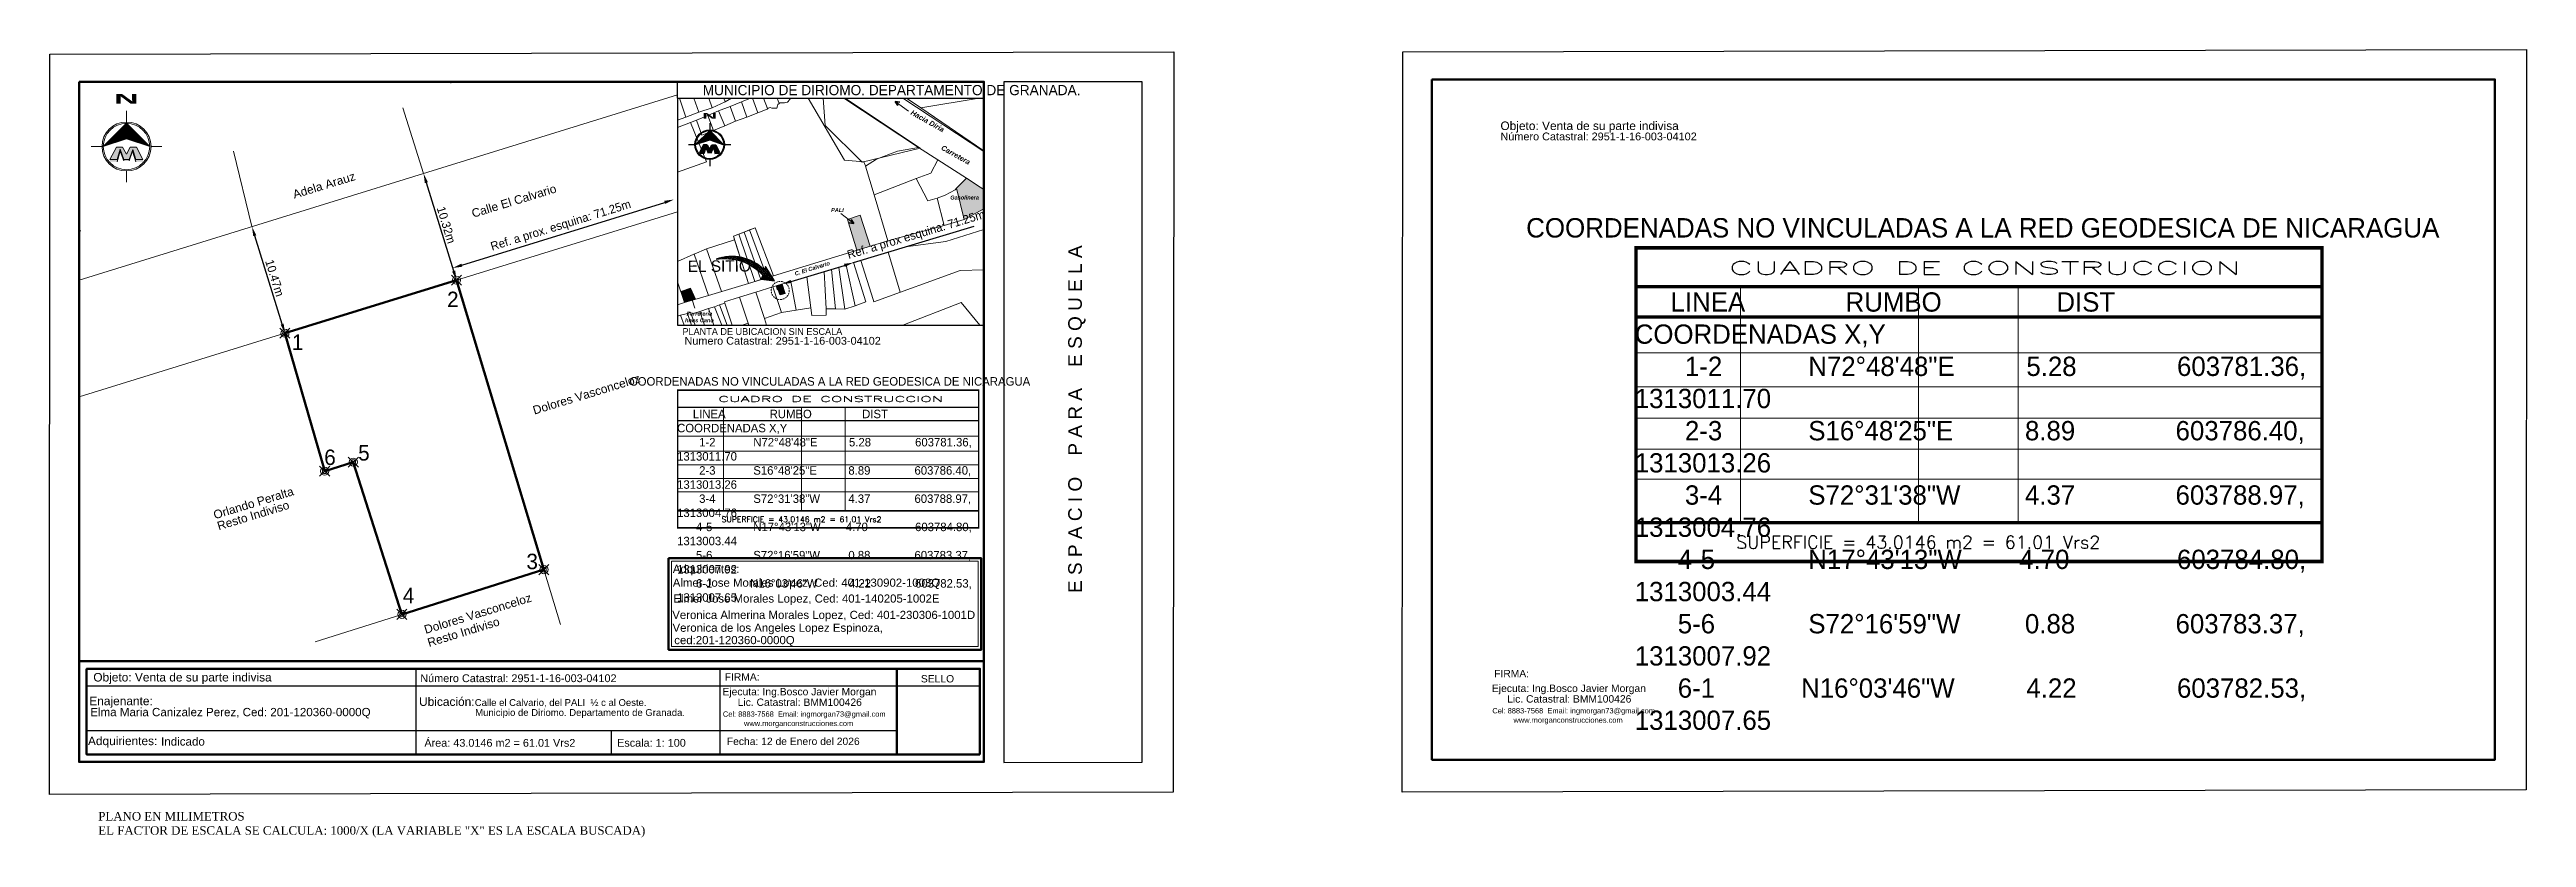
# Paper-space layout 'LAMINA DE TRABAJO' of a CAD drawing. Header units: millimetres. Extents: x 613951 to 614678, y 1319656 to 1319887.
# The model-space entities are those that its viewports show. They can reach past a viewport. Long polylines and large blocks are cut down to what shows.
import ezdxf
from ezdxf.enums import TextEntityAlignment as Align

# ---------------------------------------------------------------- set-up
doc = ezdxf.new("R2010")
doc.units = ezdxf.units.MM
doc.header["$PDMODE"] = 35
doc.header["$PDSIZE"] = 0.5
doc.linetypes.add('DASHED2', pattern=[0.375, 0.25, -0.125])
for name, color, linetype in [('-2', 1, 'Continuous'), ('0 - TEXTO', 5, 'Continuous'), ('2', 7, 'Continuous'), ('CVL_CUADCON', 1, 'Continuous'), ('CVL_CUADCON_LIN', 8, 'Continuous'), ('CVL_CUADCON_TIT', 1, 'Continuous')]:
    doc.layers.add(name, color=color, linetype=linetype)
doc.styles.add('HECTOR LOPEZ', font='arial.ttf')
doc.styles.add('HUECA1', font='HUECA1.shx')
doc.styles.add('LOPEZ', font='TCCM____.TTF')
doc.styles.get("Standard").update_dxf_attribs({"font": 'TCCM____.TTF'})
doc.styles.add('Style-ENGINEERING', font='ENGINEERING.shx')
doc.dimstyles.new('COTA PARA REFERENCIA DE CALLES', dxfattribs={"dimtxt": 2.5, "dimasz": 2.8, "dimexe": 1.25, "dimexo": 0.625, "dimtad": 1, "dimtxsty": 'Standard', "dimcen": 2.5, "dimse1": 1, "dimse2": 1, "dimadec": 0, "dimazin": 0, "dimtfac": 1, "dimtmove": 0, "dimatfit": 3, "dimfxl": 1, "dimarcsym": 0})

# ---------------------------------------------------------------- blocks, each defined once
blk = doc.blocks.new('*D320')
at = {"color": 0, "lineweight": -2, "transparency": 16777216}
for p, q in [((614186.77, 1319824.55), (614222.25, 1319835.23)), ((614168.42, 1319819.03), (614184.09, 1319823.75))]:
    blk.add_line(p, q, dxfattribs=at)
at = {"color": 0, "lineweight": 0, "transparency": 16777216}
for points in [[(614183.96, 1319824.2), (614184.23, 1319823.3), (614186.77, 1319824.55)], [(614168.28, 1319819.48), (614168.55, 1319818.59), (614165.74, 1319818.23)]]:
    blk.add_solid(points, dxfattribs=at)
at = {"layer": 'Defpoints', "color": 0, "lineweight": 0, "transparency": 16777216}
for p in [(614186.77, 1319824.55), (614186.77, 1319824.55), (614165.74, 1319818.23)]:
    blk.add_point(p, dxfattribs=at)
at = {"color": 0, "lineweight": 0, "transparency": 16777216, "insert": (614205.19, 1319832.49), "char_height": 2.5, "attachment_point": 5, "rotation": 16.74164}
blk.add_mtext('Ref. a prox esquina: 71.25m', dxfattribs=at)
blk = doc.blocks.new('*D321')
at = {"color": 0, "lineweight": -2, "transparency": 16777216}
blk.add_line((614069.27, 1319822.07), (614061.24, 1319848.04), dxfattribs=at)
at = {"color": 0, "lineweight": 0, "transparency": 16777216}
for points in [[(614061.68, 1319848.18), (614060.79, 1319847.9), (614060.41, 1319850.72)], [(614069.72, 1319822.21), (614068.82, 1319821.93), (614070.1, 1319819.39)]]:
    blk.add_solid(points, dxfattribs=at)
at = {"layer": 'Defpoints', "color": 0, "lineweight": 0, "transparency": 16777216}
for p in [(614060.41, 1319850.72), (614060.41, 1319850.72), (614070.1, 1319819.39)]:
    blk.add_point(p, dxfattribs=at)
at = {"color": 0, "lineweight": 0, "transparency": 16777216, "insert": (614067.08, 1319835.62), "char_height": 2.5, "attachment_point": 5, "rotation": 287.18644}
blk.add_mtext('10.32m', dxfattribs=at)
blk = doc.blocks.new('*D322')
at = {"color": 0, "lineweight": -2, "transparency": 16777216}
blk.add_line((614018.85, 1319806.47), (614010.82, 1319832.45), dxfattribs=at)
at = {"color": 0, "lineweight": 0, "transparency": 16777216}
for points in [[(614011.26, 1319832.59), (614010.37, 1319832.31), (614009.99, 1319835.12)], [(614019.3, 1319806.61), (614018.41, 1319806.34), (614019.68, 1319803.8)]]:
    blk.add_solid(points, dxfattribs=at)
at = {"layer": 'Defpoints', "color": 0, "lineweight": 0, "transparency": 16777216}
for p in [(614009.99, 1319835.12), (614009.99, 1319835.12), (614019.68, 1319803.8)]:
    blk.add_point(p, dxfattribs=at)
at = {"color": 0, "lineweight": 0, "transparency": 16777216, "insert": (614016.66, 1319820.03), "char_height": 2.5, "attachment_point": 5, "rotation": 287.18644}
blk.add_mtext('10.47m', dxfattribs=at)
blk = doc.blocks.new('*D323')
at = {"color": 0, "lineweight": -2, "transparency": 16777216}
blk.add_line((614071.66, 1319823.8), (614131.29, 1319842.26), dxfattribs=at)
at = {"color": 0, "lineweight": 0, "transparency": 16777216}
for points in [[(614131.15, 1319842.71), (614131.43, 1319841.82), (614133.96, 1319843.09)], [(614071.53, 1319824.25), (614071.8, 1319823.35), (614068.99, 1319822.97)]]:
    blk.add_solid(points, dxfattribs=at)
at = {"layer": 'Defpoints', "color": 0, "lineweight": 0, "transparency": 16777216}
for p in [(614133.96, 1319843.09), (614135.07, 1319839.51), (614070.1, 1319819.39)]:
    blk.add_point(p, dxfattribs=at)
at = {"color": 0, "lineweight": 0, "transparency": 16777216, "insert": (614100.8, 1319835.23), "char_height": 2.5, "attachment_point": 5, "rotation": 17.20585}
blk.add_mtext('Ref. a prox. esquina: 71.25m', dxfattribs=at)

msp = doc.modelspace()

# ---------------------------------------------------------------- hatches: boundary and pattern name
at = {"lineweight": 0}
h = msp.add_hatch(color=9, dxfattribs=at)
h.dxf.hatch_style = 1
h.paths.add_polyline_path([(625661.2, 1329834.1), (625648.7, 1329842.1), (625639.6, 1329833), (625646.7, 1329804.6), (625679.3, 1329822.3)])
h = msp.add_hatch(color=9, dxfattribs=at)
h.dxf.hatch_style = 1
h.paths.add_polyline_path([(625552, 1329808.4), (625540.6, 1329804.6), (625549.1, 1329776.7), (625561.1, 1329780.3)])
h = msp.add_hatch(color=9, dxfattribs=at)
h.dxf.hatch_style = 1
h.paths.add_polyline_path([(625398, 1329742.2), (625389.1, 1329739.2), (625392.4, 1329729.1), (625402.5, 1329732.1)])
h = msp.add_hatch(color=7, dxfattribs=at)
h.dxf.hatch_style = 1
h.paths.add_polyline_path([(625481, 1329745.8), (625476, 1329744.2), (625477.2, 1329740.2), (625478, 1329740.5), (625479.4, 1329736), (625483.6, 1329737.3)])

# ---------------------------------------------------------------- linework, layer by layer
at = {"layer": '-2', "color": 1, "lineweight": 0}
for p, q in [((625517.3, 1329928.8), (625520.4, 1329890.1)), ((625606.8, 1329869.3), (625517.3, 1329928.8)), ((625559.2, 1329937.9), (625607.2, 1329906.2)), ((625607.2, 1329906.2), (625788.9, 1329935.6)), ((625607.2, 1329906.2), (625782.1, 1329787.2)), ((625520.4, 1329890.1), (625553.8, 1329856.7)), ((625553.8, 1329856.7), (625606.8, 1329869.3))]:
    msp.add_line(p, q, dxfattribs=at)
at = {"color": 2}
msp.add_lwpolyline([(625476, 1329744.2), (625481, 1329745.8), (625483.6, 1329737.3), (625479.4, 1329736), (625478, 1329740.5), (625477.2, 1329740.2)], close=True, dxfattribs=at)
at = {"color": 7}
msp.add_lwpolyline([(625476, 1329744.2), (625481, 1329745.8), (625483.6, 1329737.3), (625479.4, 1329736), (625478, 1329740.5), (625477.2, 1329740.2)], close=True, dxfattribs=at)
at = {"layer": '2', "color": 1, "lineweight": 0}
for p, q in [((625323.1, 1330091.1), (625724.3, 1329827)), ((625386, 1329920.2), (625393.6, 1329897.5)), ((625398, 1329923.3), (625405.4, 1329902.1)), ((625409.9, 1329927.8), (625417.6, 1329906.2)), ((625421.6, 1329932.5), (625429.3, 1329911.7)), ((625454, 1329915.5), (625462.5, 1329918.9)), ((625462.5, 1329918.9), (625468, 1329905.4)), ((625473.4, 1329923.2), (625478.4, 1329910)), ((625484.5, 1329927.7), (625489.9, 1329914.9)), ((625502.5, 1329918.7), (625537.8, 1329858.4)), ((625505.4, 1329935.9), (625605.1, 1329870)), ((625393.6, 1329897.5), (625382, 1329893.6)), ((625405.4, 1329902.1), (625393.6, 1329897.5)), ((625403.3, 1329895), (625413.7, 1329899.1)), ((625417.6, 1329906.2), (625405.4, 1329902.1)), ((625413.7, 1329899.1), (625423.4, 1329903.3)), ((625413.7, 1329899.1), (625418.7, 1329885.5)), ((625429.3, 1329911.7), (625417.6, 1329906.2)), ((625423.4, 1329903.3), (625433.9, 1329907.4)), ((625423.4, 1329903.3), (625429, 1329889.8)), ((625440.1, 1329917.4), (625429.3, 1329911.7)), ((625433.9, 1329907.4), (625444.3, 1329911.4)), ((625433.9, 1329907.4), (625438.9, 1329893.9)), ((625438.9, 1329893.9), (625449.1, 1329897.7)), ((625444.3, 1329911.4), (625454, 1329915.5)), ((625444.3, 1329911.4), (625449.1, 1329897.7)), ((625449.1, 1329897.7), (625459.2, 1329901.7)), ((625454, 1329915.5), (625459.2, 1329901.7)), ((625459.2, 1329901.7), (625467.5, 1329905)), ((625467.5, 1329905), (625468.6, 1329905.8)), ((625468.6, 1329905.8), (625470.2, 1329906.4)), ((625470.2, 1329906.4), (625471.9, 1329905.8)), ((625471.9, 1329905.8), (625473.6, 1329905.7)), ((625473.6, 1329905.7), (625476.2, 1329905.9)), ((625476.2, 1329905.9), (625476.9, 1329907.8)), ((625476.9, 1329907.8), (625477.2, 1329909.1)), ((625477.2, 1329909.1), (625478.4, 1329910)), ((625478.4, 1329910), (625479.1, 1329910.5)), ((625479.1, 1329910.5), (625482, 1329910.5)), ((625482, 1329910.5), (625483.2, 1329910.5)), ((625483.2, 1329910.5), (625484.6, 1329910.8)), ((625484.6, 1329910.8), (625486.1, 1329911.3)), ((625486.1, 1329911.3), (625486.9, 1329912.2)), ((625486.9, 1329912.2), (625487.4, 1329912.9)), ((625487.4, 1329912.9), (625488.3, 1329913.9)), ((625488.3, 1329913.9), (625489.9, 1329914.9)), ((625489.9, 1329914.9), (625490.5, 1329915.1)), ((625490.5, 1329915.1), (625491.8, 1329915)), ((625491.8, 1329915), (625493.2, 1329915)), ((625493.2, 1329915), (625495.1, 1329915.7)), ((625495.1, 1329915.7), (625496.7, 1329916.8)), ((625355.7, 1329876.6), (625398, 1329892.8)), ((625398, 1329892.8), (625403.3, 1329895)), ((625412.3, 1329857), (625398, 1329892.8)), ((625403.3, 1329895), (625408.2, 1329881.3)), ((625408.2, 1329881.3), (625418.7, 1329885.5)), ((625418.7, 1329885.5), (625429, 1329889.8)), ((625429, 1329889.8), (625438.9, 1329893.9)), ((625365.5, 1329840), (625412.3, 1329857)), ((625537.8, 1329858.4), (625555.4, 1329857)), ((625555.3, 1329857), (625556.9, 1329853.3)), ((625556.9, 1329853.2), (625566.9, 1329859.3)), ((625556.9, 1329853.2), (625564.9, 1329826.9)), ((625566.9, 1329859.3), (625586, 1329866.8)), ((625586, 1329866.8), (625605.1, 1329870)), ((625605.1, 1329870), (625622.6, 1329858.8)), ((625616.3, 1329846.8), (625622.6, 1329858.8)), ((625622.6, 1329858.8), (625648.7, 1329842.1)), ((625564.9, 1329826.9), (625602.9, 1329841.7)), ((625602.9, 1329841.7), (625616.3, 1329846.8)), ((625602.9, 1329841.7), (625613.5, 1329821.5)), ((625629.3, 1329826.6), (625638.6, 1329831.6)), ((625638.6, 1329831.6), (625639.6, 1329833)), ((625639.6, 1329833), (625648.7, 1329842.1)), ((625639.6, 1329833), (625646.7, 1329804.6)), ((625648.7, 1329842.1), (625648.7, 1329842.1)), ((625648.7, 1329842.1), (625661.2, 1329834.1)), ((625661.2, 1329834.1), (625679.3, 1329822.3)), ((625564.9, 1329826.9), (625577.2, 1329785.2)), ((625613.5, 1329821.5), (625622.1, 1329824.1)), ((625622.1, 1329824.1), (625629.3, 1329826.6)), ((625622.1, 1329824.1), (625628.5, 1329799.2)), ((625679.3, 1329822.3), (625646.7, 1329804.6)), ((625412.4, 1329777.8), (625437.8, 1329786.2)), ((625437.8, 1329786.2), (625437.7, 1329786.9)), ((625437.8, 1329786.2), (625447.8, 1329755.3)), ((625577.2, 1329785.2), (625473.2, 1329753.5)), ((625628.5, 1329799.2), (625577.2, 1329785.2)), ((625629.9, 1329784.7), (625593.3, 1329779.6)), ((625646.7, 1329804.6), (625628.5, 1329799.2)), ((625677.6, 1329799.7), (625629.9, 1329784.7)), ((625380.8, 1329764.1), (625401, 1329773)), ((625392.4, 1329729.1), (625381, 1329763.5)), ((625401, 1329773), (625401.1, 1329773.1)), ((625401.1, 1329773.1), (625412.4, 1329777.8)), ((625401.1, 1329773.1), (625414.2, 1329735.6)), ((625412.4, 1329777.8), (625426, 1329739.1)), ((625526.1, 1329759), (625532.8, 1329761)), ((625532.8, 1329761), (625539.4, 1329763.1)), ((625538.1, 1329723), (625532.8, 1329761)), ((625539.4, 1329763.1), (625546.1, 1329765.4)), ((625547.5, 1329726.2), (625539.4, 1329763.1)), ((625557.3, 1329729.6), (625546.1, 1329765.4)), ((625576.8, 1329774.6), (625552.6, 1329767.2)), ((625552.7, 1329767.2), (625577.6, 1329774.9)), ((625564, 1329731.9), (625552.7, 1329767.2)), ((625593.3, 1329779.6), (625576.8, 1329774.6)), ((625577.6, 1329774.9), (625583.2, 1329755.9)), ((625642.9, 1329758.1), (625774.3, 1329762)), ((625642.9, 1329758.1), (625774.3, 1329762)), ((625414.2, 1329735.6), (625450.5, 1329746.3)), ((625442.4, 1329733.9), (625457.3, 1329738.4)), ((625450.5, 1329746.3), (625447.8, 1329755)), ((625457.3, 1329738.4), (625472.8, 1329743.3)), ((625465.1, 1329714.6), (625457.3, 1329738.4)), ((625472.8, 1329743.3), (625489.2, 1329748.3)), ((625480.5, 1329719.9), (625472.8, 1329743.3)), ((625489.2, 1329748.3), (625503.5, 1329752.6)), ((625493.8, 1329722), (625489.2, 1329748.3)), ((625503.5, 1329752.6), (625519.3, 1329757.3)), ((625507.3, 1329724.2), (625503.5, 1329752.6)), ((625519.3, 1329757.3), (625526.1, 1329759)), ((625521.1, 1329723.5), (625519.3, 1329757.3)), ((625529.8, 1329723.3), (625526.1, 1329759)), ((625564.6, 1329729.8), (625642.9, 1329758.1)), ((625583.2, 1329755.9), (625588.5, 1329738.4)), ((625378.7, 1329714.5), (625388.9, 1329717.6)), ((625382.6, 1329726), (625392.4, 1329729.1)), ((625388.9, 1329717.6), (625395, 1329719.1)), ((625402.3, 1329681), (625388.9, 1329717.6)), ((625392.4, 1329729.1), (625414.2, 1329735.6)), ((625395, 1329719.1), (625397.8, 1329720.2)), ((625407.8, 1329682.9), (625395, 1329719.1)), ((625397.8, 1329720.2), (625398.6, 1329718.4)), ((625398.6, 1329718.4), (625406.3, 1329720.9)), ((625411.3, 1329684), (625398.6, 1329718.4)), ((625406.3, 1329720.9), (625414.3, 1329723.7)), ((625418.5, 1329686.4), (625406.3, 1329720.9)), ((625414.3, 1329723.7), (625419.8, 1329725.3)), ((625425.2, 1329688.6), (625414.3, 1329723.7)), ((625419.8, 1329725.3), (625424.3, 1329726.9)), ((625433.2, 1329691.1), (625419.8, 1329725.3)), ((625424.3, 1329726.9), (625429.2, 1329728.5)), ((625437.1, 1329692.6), (625424.3, 1329726.9)), ((625428.7, 1329729.7), (625442.4, 1329733.9)), ((625429.2, 1329728.5), (625428.7, 1329729.7)), ((625436.6, 1329705.9), (625429.2, 1329728.5)), ((625450.2, 1329710.2), (625442.4, 1329733.9)), ((625480.5, 1329719.9), (625465.1, 1329714.6)), ((625493.8, 1329722), (625480.5, 1329719.9)), ((625507.3, 1329724.2), (625493.8, 1329722)), ((625508.3, 1329717.3), (625507.3, 1329724.2)), ((625507.8, 1329676.3), (625644, 1329729.2)), ((625521.3, 1329717.5), (625508.3, 1329717.3)), ((625529.8, 1329723.3), (625521.1, 1329723.5)), ((625521.1, 1329723.5), (625521.3, 1329717.5)), ((625538.1, 1329723), (625529.8, 1329723.3)), ((625547.5, 1329726.2), (625538.1, 1329723)), ((625557.3, 1329729.6), (625547.5, 1329726.2)), ((625547.5, 1329726.2), (625547.5, 1329726.2)), ((625564.6, 1329729.8), (625564, 1329731.9)), ((625644, 1329729.2), (625663.1, 1329705.7)), ((625450.2, 1329710.2), (625436.6, 1329705.9)), ((625455, 1329698.3), (625450.2, 1329710.2)), ((625465.1, 1329714.6), (625467.6, 1329705.9))]:
    msp.add_line(p, q, dxfattribs=at)
for points in [[(625561.1, 1329780.3), (625552, 1329808.4), (625540.6, 1329804.6), (625549.1, 1329776.7)], [(625389.1, 1329739.2), (625398, 1329742.2), (625402.5, 1329732.1)]]:
    msp.add_lwpolyline(points, dxfattribs=at)
at = {"layer": 'CVL_CUADCON_LIN', "color": 1, "lineweight": 0, "ltscale": 0.5}
for p, q in [((625436.8, 1329789.3), (625456.5, 1329797)), ((625436.8, 1329789.3), (625456.5, 1329797)), ((625441.7, 1329791.2), (625436.8, 1329789.3)), ((625436.8, 1329789.3), (625441.7, 1329791.2)), ((625450.5, 1329746.3), (625436.8, 1329789.3)), ((625450.5, 1329746.3), (625436.8, 1329789.3)), ((625450.5, 1329746.3), (625436.8, 1329789.3)), ((625446.7, 1329793.2), (625441.7, 1329791.2)), ((625441.7, 1329791.2), (625446.7, 1329793.2)), ((625441.7, 1329791.2), (625456.2, 1329748.1)), ((625456.2, 1329748.1), (625441.7, 1329791.2)), ((625451.6, 1329795.1), (625446.7, 1329793.2)), ((625446.7, 1329793.2), (625451.6, 1329795.1)), ((625446.7, 1329793.2), (625461.8, 1329749.9)), ((625461.8, 1329749.9), (625446.7, 1329793.2)), ((625456.5, 1329797), (625451.6, 1329795.1)), ((625451.6, 1329795.1), (625456.5, 1329797)), ((625451.6, 1329795.1), (625467.5, 1329751.7)), ((625467.5, 1329751.7), (625451.6, 1329795.1)), ((625456.5, 1329797), (625473.2, 1329753.5)), ((625456.5, 1329797), (625473.2, 1329753.5)), ((625456.5, 1329797), (625473.2, 1329753.5)), ((625473.2, 1329753.5), (625450.5, 1329746.3)), ((625473.2, 1329753.5), (625450.5, 1329746.3)), ((625456.2, 1329748.1), (625450.5, 1329746.3)), ((625461.8, 1329749.9), (625456.2, 1329748.1)), ((625461.8, 1329749.9), (625456.2, 1329748.1)), ((625467.5, 1329751.7), (625461.8, 1329749.9)), ((625467.5, 1329751.7), (625461.8, 1329749.9)), ((625473.2, 1329753.5), (625467.5, 1329751.7)), ((625473.2, 1329753.5), (625467.5, 1329751.7))]:
    msp.add_line(p, q, dxfattribs=at)

psp = doc.layouts.new('LAMINA DE TRABAJO')

# ---------------------------------------------------------------- hatches: boundary and pattern name
at = {"lineweight": 13}
h = psp.add_hatch(color=7, dxfattribs=at)
h.dxf.hatch_style = 1
h.paths.add_polyline_path([(613973.1255, 1319860.9746), (613979.9548, 1319858.6529), (613973.1354, 1319865.52), (613966.2805, 1319858.6773)])
h = psp.add_hatch(color=5, dxfattribs=at)
h.dxf.hatch_style = 1
h.paths.add_polyline_path([(613971.2208, 1319857.8157), (613971.2433, 1319857.8917), (613972.307, 1319854.9027), (613973.9001, 1319854.9027), (613974.9367, 1319857.8157), (613975.8488, 1319854.9027), (613977.9483, 1319854.9027), (613976.0447, 1319858.5025), (613974.1887, 1319858.5025), (613973.1035, 1319856.4162), (613971.9745, 1319858.5025), (613970.1623, 1319858.5025), (613968.2587, 1319854.9027), (613970.3582, 1319854.9027)])
at = {"lineweight": 13, "true_color": 0x2424ff}
h = psp.add_hatch(color=160, dxfattribs=at)
h.dxf.hatch_style = 1
h.paths.add_polyline_path([(613971.2619, 1319857.3028), (613972.3365, 1319854.4571), (613973.9088, 1319854.4571), (613974.9288, 1319857.2966), (613975.8662, 1319854.1718), (613977.9483, 1319854.1718), (613977.9483, 1319854.9027), (613975.8488, 1319854.9027), (613974.9367, 1319857.8157), (613973.9001, 1319854.9027), (613972.307, 1319854.9027), (613971.2433, 1319857.8917), (613970.3582, 1319854.9027), (613968.2587, 1319854.9027), (613968.2587, 1319854.1718), (613970.3408, 1319854.1718)])
h = psp.add_hatch(color=7)
h.dxf.hatch_style = 1
h.paths.add_polyline_path([(614144.4926, 1319860.6093), (614148.6192, 1319859.2063), (614144.4985, 1319863.3558), (614140.3564, 1319859.2211)])
at = {"lineweight": 30}
h = psp.add_hatch(color=5, dxfattribs=at)
h.dxf.hatch_style = 1
h.paths.add_polyline_path([(614143.3416, 1319858.7004), (614143.3552, 1319858.7464), (614143.9979, 1319856.9402), (614144.9606, 1319856.9402), (614145.587, 1319858.7004), (614146.1381, 1319856.9402), (614147.4068, 1319856.9402), (614146.2565, 1319859.1155), (614145.135, 1319859.1155), (614144.4793, 1319857.8548), (614143.797, 1319859.1155), (614142.702, 1319859.1155), (614141.5518, 1319856.9402), (614142.8204, 1319856.9402)])
at = {"lineweight": 30, "true_color": 0x2424ff}
h = psp.add_hatch(color=160, dxfattribs=at)
h.dxf.hatch_style = 1
h.paths.add_polyline_path([(614143.3664, 1319858.3905), (614144.0158, 1319856.671), (614144.9659, 1319856.671), (614145.5822, 1319858.3868), (614146.1486, 1319856.4986), (614147.4068, 1319856.4986), (614147.4068, 1319856.9402), (614146.1381, 1319856.9402), (614145.587, 1319858.7004), (614144.9606, 1319856.9402), (614143.9979, 1319856.9402), (614143.3552, 1319858.7464), (614142.8204, 1319856.9402), (614141.5518, 1319856.9402), (614141.5518, 1319856.4986), (614142.8099, 1319856.4986)])
h = psp.add_hatch()
h.set_pattern_fill('ANGLE', scale=0.06221, angle=-205.5179641)
h.set_pattern_definition([(154.48204, (614328.95857, 1319858.53267), (-0.1871967, -0.3921496), [0.3160282, -0.1185106]), (244.48204, (614328.95857, 1319858.53267), (0.3921496, -0.1871967), [0.3160282, -0.1185106])])
edge = h.paths.add_edge_path()
edge.add_arc((614148.9851, 1319810.6634), 15.0909, 42.7102358, 100.0459076, ccw=False)
edge.add_line((614160.0738, 1319820.8994), (614159.6638, 1319819.6855))
edge.add_line((614159.6638, 1319819.6855), (614163.4961, 1319819.2062))
edge.add_line((614163.4961, 1319819.2062), (614160.8844, 1319823.4434))
edge.add_line((614160.8844, 1319823.4434), (614160.558, 1319822.3576))
edge.add_arc((614151.0205, 1319813.0133), 13.3521, 44.4133966, 110.4623443)

# ---------------------------------------------------------------- linework, layer by layer
at = {"color": 1, "lineweight": 15}
for p, q in [((614135.0719, 1319873.8086), (613959.1935, 1319819.4108)), ((614135.0719, 1319839.4887), (614070.0979, 1319819.3927)), ((614019.6799, 1319803.7988), (613959.1935, 1319785.0908)), ((614095.7939, 1319734.3238), (614100.6654, 1319718.196)), ((614054.0681, 1319721.1896), (614028.5208, 1319713.1481))]:
    psp.add_line(p, q, dxfattribs=at)
at = {"color": 1, "lineweight": 0}
for p, q in [((614068.437, 1319877.2674), (614068.415, 1319877.7222)), ((614093.1544, 1319877.7222), (614093.1589, 1319877.6304))]:
    psp.add_line(p, q, dxfattribs=at)
at = {"color": 0, "lineweight": 13}
for p, q in [((613973.1246, 1319869.1494, -0.0067), (613973.1246, 1319865.8728, -0.0015)), ((613962.7571, 1319858.677), (613965.9276, 1319858.6768)), ((613980.3197, 1319858.6763), (613983.4903, 1319858.6761)), ((613973.1237, 1319851.4807), (613973.1237, 1319848.2041, 0.0052))]:
    psp.add_line(p, q, dxfattribs=at)
at = {"color": 0}
for p, q in [((614144.492, 1319865.549, -0.004), (614144.492, 1319863.5691, -0.0009)), ((614138.2273, 1319859.2209), (614140.1432, 1319859.2208)), ((614148.8397, 1319859.2205), (614150.7556, 1319859.2203)), ((614144.4914, 1319854.8725), (614144.4914, 1319852.8926, 0.0032))]:
    psp.add_line(p, q, dxfattribs=at)
at = {"lineweight": 13}
for p, q in [((614202.8869, 1319869.0847), (614198.9519, 1319871.8517)), ((614183.0505, 1319838.9499), (614186.8763, 1319836.0338)), ((614140.1243, 1319811.1895), (614138.633, 1319815.7629))]:
    psp.add_line(p, q, dxfattribs=at)
at = {"lineweight": 35}
for p, q in [((614200.3598, 1319871.6951), (614198.9519, 1319871.8517)), ((614198.9519, 1319871.8517), (614199.7621, 1319870.6759)), ((614185.4754, 1319836.2443), (614186.8763, 1319836.0338)), ((614186.8763, 1319836.0338), (614186.1119, 1319837.2399)), ((614138.633, 1319815.7629), (614138.5768, 1319814.3361)), ((614139.6661, 1319814.7937), (614138.633, 1319815.7629))]:
    psp.add_line(p, q, dxfattribs=at)
at = {"color": 5, "lineweight": 13}
for p, q in [((613970.1623, 1319858.5025), (613971.9745, 1319858.5025)), ((613971.2433, 1319857.8917), (613970.3582, 1319854.9027)), ((613972.307, 1319854.9027), (613971.2433, 1319857.8917)), ((613974.9367, 1319857.8157), (613973.9001, 1319854.9027)), ((613974.1887, 1319858.5025), (613976.0447, 1319858.5025)), ((613975.8488, 1319854.9027), (613974.9367, 1319857.8157)), ((613971.2619, 1319857.3028), (613970.3408, 1319854.1718)), ((613971.2619, 1319857.3028), (613972.3365, 1319854.4571)), ((613973.9001, 1319854.9027), (613972.307, 1319854.9027)), ((613973.9088, 1319854.4571), (613974.9288, 1319857.2966)), ((613974.9288, 1319857.2966), (613975.8662, 1319854.1718))]:
    psp.add_line(p, q, dxfattribs=at)
at = {"color": 5}
for p, q in [((614142.702, 1319859.1155), (614143.797, 1319859.1155)), ((614143.3664, 1319858.3905), (614142.8099, 1319856.4986)), ((614143.3552, 1319858.7464), (614142.8204, 1319856.9402)), ((614143.9979, 1319856.9402), (614143.3552, 1319858.7464)), ((614143.3664, 1319858.3905), (614144.0158, 1319856.671)), ((614145.587, 1319858.7004), (614144.9606, 1319856.9402)), ((614144.9659, 1319856.671), (614145.5822, 1319858.3868)), ((614145.135, 1319859.1155), (614146.2565, 1319859.1155)), ((614145.5822, 1319858.3868), (614146.1486, 1319856.4986)), ((614146.1381, 1319856.9402), (614145.587, 1319858.7004)), ((614144.9606, 1319856.9402), (614143.9979, 1319856.9402))]:
    psp.add_line(p, q, dxfattribs=at)
at = {"color": 7, "lineweight": 0}
for p, q in [((614068.6192, 1319820.8714), (614071.5766, 1319817.914)), ((614068.6192, 1319817.914), (614071.5766, 1319820.8714)), ((614018.2012, 1319805.2775), (614021.1586, 1319802.3201)), ((614018.2012, 1319802.3201), (614021.1586, 1319805.2775)), ((614029.8761, 1319764.7334), (614032.8335, 1319761.776)), ((614029.8761, 1319761.776), (614032.8335, 1319764.7334)), ((614038.2902, 1319767.4218), (614041.2476, 1319764.4644)), ((614038.2902, 1319764.4644), (614041.2476, 1319767.4218)), ((614094.3152, 1319735.8025), (614097.2726, 1319732.8451)), ((614094.3152, 1319732.8451), (614097.2726, 1319735.8025)), ((614052.5894, 1319722.6684), (614055.5468, 1319719.7109)), ((614052.5894, 1319719.7109), (614055.5468, 1319722.6684))]:
    psp.add_line(p, q, dxfattribs=at)
at = {"lineweight": 0}
for p, q in [((614416.6707, 1319798.0354), (614618.2924, 1319798.0354)), ((614416.6707, 1319788.0612), (614618.2924, 1319788.0612)), ((614416.6707, 1319778.8154), (614618.2924, 1319778.8154)), ((614135.0719, 1319773.5184), (614223.5568, 1319773.5184)), ((614135.0719, 1319769.1411), (614223.5568, 1319769.1411)), ((614135.0719, 1319765.0834), (614223.5568, 1319765.0834)), ((614416.6707, 1319769.6898), (614618.2924, 1319769.6898)), ((614135.0719, 1319761.0785), (614223.5568, 1319761.0785)), ((614135.0719, 1319757.2317), (614223.5568, 1319757.2317)), ((614416.6707, 1319760.9244), (614618.2924, 1319760.9244))]:
    psp.add_line(p, q, dxfattribs=at)
at = {"color": 18, "true_color": 0x000000}
for p, q in [((614058.138, 1319705.1962), (614058.138, 1319680.0308)), ((614147.4263, 1319705.2099), (614147.4263, 1319680.0445)), ((613961.5396, 1319700.1717), (614147.4263, 1319700.1717)), ((614147.4263, 1319700.1717), (614199.4968, 1319700.1717)), ((614199.4968, 1319700.1717), (614223.9069, 1319700.1717)), ((614058.138, 1319687.1085), (614199.4968, 1319687.1085)), ((614115.5698, 1319687.1085), (614115.5698, 1319680.0396))]:
    psp.add_line(p, q, dxfattribs=at)
at = {"lineweight": 50}
psp.add_line((614199.4968, 1319704.8072), (614199.5006, 1319680.0525), dxfattribs=at)
at = {"color": 4}
for points in [[(614348.1463, 1319886.5087), (614678.3645, 1319887.1678), (614678.2327, 1319669.6174), (614348.0145, 1319668.9582)], [(613950.6361, 1319885.8269), (614280.8543, 1319886.4861), (614280.7226, 1319668.9356), (613950.5044, 1319668.2765)]]:
    psp.add_lwpolyline(points, close=True, dxfattribs=at)
at = {"color": 7, "lineweight": 53}
for points in [[(613959.1935, 1319877.7222), (614225.0719, 1319877.7222), (614225.0719, 1319677.8395), (613959.1935, 1319677.8395)], [(614356.7036, 1319878.4039), (614669.1023, 1319878.4039), (614669.1023, 1319678.4618), (614356.7036, 1319678.4618)]]:
    psp.add_lwpolyline(points, close=True, dxfattribs=at)
at = {"color": 7}
for points in [[(614135.0719, 1319872.848), (614135.0719, 1319877.7222)], [(614135.0719, 1319872.848), (614225.0719, 1319872.848)], [(614135.0719, 1319872.848), (614135.0719, 1319806.1776), (614225.0719, 1319806.1776)], [(614230.9013, 1319677.6922), (614271.5922, 1319677.78), (614271.5922, 1319877.7222), (614230.9007, 1319877.7222), (614230.9013, 1319677.6922)]]:
    psp.add_lwpolyline(points, dxfattribs=at)
at = {"color": 7, "lineweight": 13, "elevation": 0.0067}
psp.add_lwpolyline([(613973.1354, 1319865.52), (613966.2805, 1319858.6773), (613973.1255, 1319860.9746), (613979.9548, 1319858.6529), (613973.1354, 1319865.52)], dxfattribs=at)
for points in [[(613973.1349, 1319865.2886), (613966.889, 1319859.0538), (613973.1259, 1319861.147), (613979.3485, 1319859.0316)], [(613973.1344, 1319865.0572), (613967.4975, 1319859.4304), (613973.1262, 1319861.3195), (613978.7422, 1319859.4103)], [(613973.1339, 1319864.8259), (613968.106, 1319859.807), (613973.1265, 1319861.492), (613978.1358, 1319859.789)], [(613973.1333, 1319864.5945), (613968.7145, 1319860.1835), (613973.1269, 1319861.6644), (613977.5295, 1319860.1677)], [(613973.1328, 1319864.3632), (613969.323, 1319860.5601), (613973.1272, 1319861.8369), (613976.9232, 1319860.5464)], [(613973.1323, 1319864.1318), (613969.9315, 1319860.9366), (613973.1275, 1319862.0093), (613976.3169, 1319860.9251)], [(613973.1318, 1319863.9005), (613970.54, 1319861.3132), (613973.1279, 1319862.1818), (613975.7105, 1319861.3038)], [(613973.1313, 1319863.6691), (613971.1485, 1319861.6898), (613973.1282, 1319862.3542), (613975.1042, 1319861.6825)], [(613973.1308, 1319863.4377), (613971.757, 1319862.0663), (613973.1286, 1319862.5267), (613974.4979, 1319862.0612)], [(613973.1303, 1319863.2064), (613972.3655, 1319862.4429), (613973.1289, 1319862.6991), (613973.8915, 1319862.4398)], [(613973.13, 1319863.0573), (613972.7575, 1319862.6855), (613973.1291, 1319862.8102), (613973.5009, 1319862.6838)]]:
    psp.add_lwpolyline(points, close=True, dxfattribs=at)
at = {"color": 1, "lineweight": 15}
for points in [[(614060.4098, 1319850.7162), (614054.3281, 1319870.0662)], [(614009.9918, 1319835.1223), (614004.5371, 1319857.2913)]]:
    psp.add_lwpolyline(points, dxfattribs=at)
at = {"color": 5, "lineweight": 13}
for points in [[(613971.9745, 1319858.5025), (613970.1623, 1319858.5025), (613968.2587, 1319854.9027), (613970.3582, 1319854.9027), (613971.2433, 1319857.8917), (613972.307, 1319854.9027), (613973.9001, 1319854.9027)], [(613971.2208, 1319857.8157), (613970.3582, 1319854.9027), (613968.2587, 1319854.9027), (613970.1623, 1319858.5025), (613971.9745, 1319858.5025), (613973.1035, 1319856.4162), (613974.1887, 1319858.5025), (613976.0447, 1319858.5025), (613977.9483, 1319854.9027), (613975.8488, 1319854.9027), (613974.9367, 1319857.8157), (613973.9001, 1319854.9027), (613972.307, 1319854.9027), (613971.2433, 1319857.8917)], [(613974.9367, 1319857.8157), (613973.9001, 1319854.9027), (613972.307, 1319854.9027)], [(613973.1035, 1319856.4162), (613974.1887, 1319858.5025)], [(613974.2326, 1319858.5025), (613976.0447, 1319858.5025), (613977.9483, 1319854.9027), (613975.8488, 1319854.9027)]]:
    psp.add_lwpolyline(points, dxfattribs=at)
at = {"color": 7, "elevation": 0.004}
psp.add_lwpolyline([(614144.4985, 1319863.3558), (614140.3564, 1319859.2211), (614144.4926, 1319860.6093), (614148.6192, 1319859.2063), (614144.4985, 1319863.3558)], dxfattribs=at)
for points in [[(614144.4982, 1319863.216), (614140.7241, 1319859.4486), (614144.4928, 1319860.7135), (614148.2528, 1319859.4352)], [(614144.4979, 1319863.0762), (614141.0918, 1319859.6762), (614144.493, 1319860.8177), (614147.8865, 1319859.664)], [(614144.4976, 1319862.9364), (614141.4595, 1319859.9037), (614144.4932, 1319860.9219), (614147.5201, 1319859.8928)], [(614144.4973, 1319862.7966), (614141.8272, 1319860.1312), (614144.4934, 1319861.0261), (614147.1537, 1319860.1217)], [(614144.497, 1319862.6568), (614142.1948, 1319860.3588), (614144.4936, 1319861.1303), (614146.7873, 1319860.3505)], [(614144.4967, 1319862.517), (614142.5625, 1319860.5863), (614144.4938, 1319861.2345), (614146.4209, 1319860.5793)], [(614144.4964, 1319862.3772), (614142.9302, 1319860.8139), (614144.494, 1319861.3387), (614146.0546, 1319860.8082)], [(614144.4961, 1319862.2374), (614143.2979, 1319861.0414), (614144.4942, 1319861.4429), (614145.6882, 1319861.037)], [(614144.4958, 1319862.0976), (614143.6656, 1319861.2689), (614144.4944, 1319861.5471), (614145.3218, 1319861.2658)], [(614144.4955, 1319861.9578), (614144.0333, 1319861.4965), (614144.4946, 1319861.6513), (614144.9554, 1319861.4946)], [(614144.4953, 1319861.8678), (614144.2702, 1319861.6431), (614144.4947, 1319861.7184), (614144.7194, 1319861.6421)]]:
    psp.add_lwpolyline(points, close=True, dxfattribs=at)
at = {"color": 5}
for points in [[(614143.797, 1319859.1155), (614142.702, 1319859.1155), (614141.5518, 1319856.9402), (614142.8204, 1319856.9402), (614143.3552, 1319858.7464), (614143.9979, 1319856.9402), (614144.9606, 1319856.9402)], [(614143.3416, 1319858.7004), (614142.8204, 1319856.9402), (614141.5518, 1319856.9402), (614142.702, 1319859.1155), (614143.797, 1319859.1155), (614144.4793, 1319857.8548), (614145.135, 1319859.1155), (614146.2565, 1319859.1155), (614147.4068, 1319856.9402), (614146.1381, 1319856.9402), (614145.587, 1319858.7004), (614144.9606, 1319856.9402), (614143.9979, 1319856.9402), (614143.3552, 1319858.7464)], [(614145.587, 1319858.7004), (614144.9606, 1319856.9402), (614143.9979, 1319856.9402)], [(614144.4793, 1319857.8548), (614145.135, 1319859.1155)], [(614145.1615, 1319859.1155), (614146.2565, 1319859.1155), (614147.4068, 1319856.9402), (614146.1381, 1319856.9402)]]:
    psp.add_lwpolyline(points, dxfattribs=at)
at = {"color": 7}
psp.add_lwpolyline([(614146.3527, 1319825.523, -0.25552734), (614160.0738, 1319820.8994), (614159.6638, 1319819.6855), (614163.4961, 1319819.2062), (614160.8844, 1319823.4434), (614160.558, 1319822.3576, 0.29644582), (614146.3527, 1319825.523, -60.59783437)], format="xyb", dxfattribs=at)
at = {"color": 7, "lineweight": 50}
psp.add_lwpolyline([(614019.6799, 1319803.7988), (614070.0979, 1319819.3927), (614095.7939, 1319734.3238), (614054.0681, 1319721.1896), (614039.7689, 1319765.9431), (614031.3548, 1319763.2547)], close=True, dxfattribs=at)
psp.add_lwpolyline([(614019.6799, 1319803.7988), (614070.0979, 1319819.3927), (614095.7939, 1319734.3238), (614054.0681, 1319721.1896), (614039.7689, 1319765.9431), (614031.3548, 1319763.2547)], close=True, dxfattribs=at)
at = {"lineweight": 0}
for points in [[(614447.3617, 1319817.4603), (614447.3617, 1319748.142)], [(614499.7171, 1319817.4603), (614499.7171, 1319748.142)], [(614528.952, 1319817.4603), (614528.952, 1319748.142)], [(614148.5412, 1319782.0434), (614148.5412, 1319751.6219)], [(614171.5181, 1319782.0434), (614171.5181, 1319751.6219)], [(614184.3484, 1319782.0434), (614184.3484, 1319751.6219)]]:
    psp.add_lwpolyline(points, dxfattribs=at)
at = {"lineweight": 50}
for points in [[(614132.3911, 1319737.7019), (614224.3034, 1319737.7019), (614224.3034, 1319710.8046), (614132.3911, 1319710.8046)], [(614225.0719, 1319677.8395), (613959.1935, 1319677.8395), (613959.1935, 1319707.4046), (614225.0719, 1319707.4046)], [(614223.9069, 1319680.0562), (613961.4079, 1319680.016), (613961.4079, 1319705.1814), (614223.9069, 1319705.2216)]]:
    psp.add_lwpolyline(points, close=True, dxfattribs=at)
at = {"lineweight": 0}
psp.add_lwpolyline([(614133.3097, 1319736.7832), (614223.3847, 1319736.7832), (614223.3847, 1319711.7233), (614133.3097, 1319711.7233)], close=True, dxfattribs=at)
at = {"color": 18, "true_color": 0x000000}
psp.add_lwpolyline([(613961.4079, 1319687.1085), (614058.138, 1319687.1085)], dxfattribs=at)
at = {"color": 0, "lineweight": 13}
for radius in [7.1961, 6.8432]:
    psp.add_circle((613973.1237, 1319858.6768), radius, dxfattribs=at)
at = {"color": 0}
for radius in [4.3483, 4.135]:
    psp.add_circle((614144.4914, 1319859.2208), radius, dxfattribs=at)
at = {"color": 7, "lineweight": 0}
for centre in [(614070.0979, 1319819.3927), (614019.6799, 1319803.7988), (614031.3548, 1319763.2547), (614039.7689, 1319765.9431), (614095.7939, 1319734.3238), (614054.0681, 1319721.1896)]:
    psp.add_circle(centre, 1.1884, dxfattribs=at)
at = {"color": 7, "lineweight": 20}
for centre in [(614070.0979, 1319819.3927), (614019.6799, 1319803.7988), (614031.3548, 1319763.2547), (614039.7689, 1319765.9431), (614095.7939, 1319734.3238), (614054.0681, 1319721.1896)]:
    psp.add_circle(centre, 0.6851, dxfattribs=at)
at = {"color": 7, "linetype": 'DASHED2', "lineweight": 5, "ltscale": 2}
psp.add_circle((614165.2389, 1319816.3603), 2.6577, dxfattribs=at)
at = {"layer": '2', "color": 1, "lineweight": 0}
for p, q in [((613959.1935, 1319833.8855), (613959.6587, 1319833.8552)), ((613995.6918, 1319705.1866), (613995.6926, 1319705.0974))]:
    psp.add_line(p, q, dxfattribs=at)
at = {"layer": 'CVL_CUADCON', "color": 7, "linetype": 'Continuous', "lineweight": 0, "flags": 128}
for points, const_width in [([(614416.6707, 1319828.8898), (614618.2924, 1319828.8898), (614618.2924, 1319748.142), (614416.6707, 1319748.142)], 1.0041), ([(614416.6707, 1319828.8898), (614618.2924, 1319828.8898), (614618.2924, 1319817.4603), (614416.6707, 1319817.4603)], 1.0041), ([(614416.6707, 1319817.4603), (614618.2924, 1319817.4603), (614618.2924, 1319808.5489), (614416.6707, 1319808.5489)], 1.0041), ([(614135.0719, 1319787.0594), (614223.5568, 1319787.0594), (614223.5568, 1319751.6219), (614135.0719, 1319751.6219)], 0.4406), ([(614135.0719, 1319787.0594), (614223.5568, 1319787.0594), (614223.5568, 1319782.0434), (614135.0719, 1319782.0434)], 0.4406), ([(614135.0719, 1319782.0434), (614223.5568, 1319782.0434), (614223.5568, 1319778.1324), (614135.0719, 1319778.1324)], 0.4406), ([(614135.0719, 1319751.6219), (614223.5568, 1319751.6219), (614223.5568, 1319746.6059), (614135.0719, 1319746.6059)], 0.4406), ([(614416.6707, 1319748.142), (614618.2924, 1319748.142), (614618.2924, 1319736.7126), (614416.6707, 1319736.7126)], 1.0041)]:
    psp.add_lwpolyline(points, close=True, dxfattribs=dict(at, const_width=const_width))

# ---------------------------------------------------------------- texts
at = {"color": 7, "lineweight": 50}
psp.add_text(' MUNICIPIO DE DIRIOMO. DEPARTAMENTO DE GRANADA.', height=3, dxfattribs=at).set_placement((614141.3331, 1319873.7518))
at = {"color": 7, "lineweight": 50, "style": 'HECTOR LOPEZ'}
for s, height, p in [('Objeto: Venta de su parte indivisa', 2.5, (614376.8634, 1319863.5107)), ('Objeto: Venta de su parte indivisa', 2.5, (613963.3695, 1319701.4642)), ('Enajenante:', 2.5, (613962.1992, 1319694.489)), ('Ubicación:', 2.5, (614059.1025, 1319694.2853)), ('Calle el Calvario, del PALI  ½ c al Oeste. ', 2, (614075.469, 1319694.2719)), ('Adquirientes:', 2.5, (613961.796, 1319682.7576)), ('Área: 43.0146 m2 = 61.01 Vrs2', 2.279992, (614060.6583, 1319682.2874)), ('Escala: 1: 100', 2.279992, (614117.2887, 1319682.2998))]:
    psp.add_text(s, height=height, dxfattribs=at).set_placement(p)
for s, p in [('Adela Arauz', (614022.4405, 1319843.3242)), ('Calle El Calvario ', (614074.9914, 1319837.7158)), ('Dolores Vasconceloz', (614092.9712, 1319779.8835)), ('Orlando Peralta', (613999.1051, 1319749.128)), ('Resto Indiviso', (614000.2248, 1319745.8789)), ('Dolores Vasconceloz', (614061.0365, 1319715.4375)), ('Resto Indiviso', (614062.0251, 1319711.6056))]:
    psp.add_text(s, height=2.5, rotation=17.0072882, dxfattribs=at).set_placement(p)
at = {"color": 5, "lineweight": 25, "style": 'LOPEZ'}
psp.add_text('EL SITIO', height=3.36948, rotation=0.5219895, dxfattribs=at).set_placement((614138.0757, 1319821.7759))
at = {"color": 7, "lineweight": 30, "style": 'LOPEZ'}
for s, p in [('2', (614067.3204, 1319810.1078)), ('1', (614021.7305, 1319797.5358)), ('5', (614041.2017, 1319765.0134)), ('6', (614031.2262, 1319763.7177)), ('3', (614090.6431, 1319733.1045)), ('4', (614054.3128, 1319723.0804))]:
    psp.add_text(s, height=4.5427, dxfattribs=at).set_placement(p, align=Align.BOTTOM_LEFT)
psp.add_text('PLANTA DE UBICACION SIN ESCALA', height=2).set_placement((614136.4877, 1319803.3042))
at = {"color": 7, "lineweight": 0, "style": 'HECTOR LOPEZ'}
for s, p in [('Adquirientes:', (614133.6537, 1319733.3466)), ('Almer Jose Morales Lopez, Ced: 401-130902-1003Q', (614133.6537, 1319729.3074)), ('Elmer Jose Morales Lopez, Ced: 401-140205-1002E', (614133.8288, 1319724.6449)), ('Veronica Almerina Morales Lopez, Ced: 401-230306-1001D', (614133.4923, 1319719.8358)), ('Veronica de los Angeles Lopez Espinoza,', (614133.5731, 1319716.0718)), ('ced:201-120360-0000Q', (614134.0783, 1319712.4239))]:
    psp.add_text(s, height=2.398027, dxfattribs=at).set_placement(p)
at = {"color": 7, "lineweight": 13, "insert": (613969.4743, 1319874.1325), "char_height": 2.890138, "attachment_point": 1}
psp.add_mtext('{\\fBaskerville Old Face|b1|i0|c0|p18;\\W2.6;\\T2.05;N}', dxfattribs=at)
at = {"color": 7, "lineweight": 25, "insert": (614142.2863, 1319868.56), "char_height": 1.746388, "attachment_point": 1}
psp.add_mtext('{\\fBaskerville Old Face|b1|i0|c0|p18;\\W2.6;\\T2.05;N}', dxfattribs=at)
at = {"color": 7, "lineweight": 50, "attachment_point": 5}
for s, insert, char_height, width, rotation in [('{\\fArial|b1|i1|c0|p34;Hacia Diria}', (614208.5101, 1319866.1514), 1.510959, 12.734382, 330.6015115), ('{\\fArial|b1|i1|c0|p34;Carretera}', (614216.8036, 1319856.2021), 1.510959, 12.734382, 330.6015115), ('{\\fArial|b1|i1|c0|p34;C. El Calvario}', (614174.6276, 1319822.8497), 1.192898, 61.717848, 17.4836698)]:
    psp.add_mtext(s, dxfattribs=dict(at, insert=insert, char_height=char_height, width=width, rotation=rotation))
at = {"attachment_point": 1, "style": 'Style-ENGINEERING'}
for s, insert, char_height, width in [('{\\fArial|b0|i0|c0|p34;Número Catastral: 2951-1-16-003-04102}', (614376.8634, 1319862.7757), 2.285564, 112.128045), ('{\\fArial|b0|i0|c0|p34;Numero Catastral: 2951-1-16-003-04102}', (614137.0992, 1319802.7238), 2.285564, 112.128045), ('{\\fArial|b0|i0|c0|p34;Número Catastral: 2951-1-16-003-04102}', (614059.4481, 1319703.5605), 2.285564, 112.128045), ('{\\fArial|b0|i0|c0|p34;Ejecuta: Ing.Bosco Javier Morgan}', (614148.2495, 1319699.5618), 2.166524, 84.897355), ('{\\fArial|b0|i0|c0|p34;FIRMA:}', (614148.9054, 1319703.8981), 2.166524, 84.897355), ('{\\fArial|b0|i0|c0|p34;SELLO}', (614206.5605, 1319703.3498), 2.166524, 84.897355), ('{\\fArial|b0|i0|c0|p34;Ejecuta: Ing.Bosco Javier Morgan}', (614374.3631, 1319700.5384), 2.166524, 84.897355), ('{\\fArial|b0|i0|c0|p34;FIRMA:}', (614375.0189, 1319704.8747), 2.166524, 84.897355), ('{\\fArial|b0|i0|c0|p34;Lic. Catastral: BMM100426}', (614152.7159, 1319696.4534), 2.166524, 84.897355), ('{\\fArial|b0|i0|c0|p34;Lic. Catastral: BMM100426}', (614378.8294, 1319697.43), 2.166524, 84.897355), ('{\\fArial|b0|i0|c0|p34;www.morganconstrucciones.com}', (614380.6907, 1319690.9017), 1.565588, 84.897355), ('{\\fArial|b0|i0|c0|p34;Fecha: 12 de Enero del 2026}', (614149.5348, 1319684.9639), 2.166524, 84.897355), ('{\\fArial|b0|i0|c0|p34;www.morganconstrucciones.com}', (614154.5771, 1319689.9251), 1.565588, 84.897355)]:
    psp.add_mtext(s, dxfattribs=dict(at, insert=insert, char_height=char_height, width=width))
at = {"color": 7, "lineweight": 50, "char_height": 1.166469, "attachment_point": 5}
for s, insert, width in [('{\\fArial|b1|i1|c0|p34;Gasolinera}', (614219.4037, 1319843.668), 30.175236), ('{\\fArial|b1|i1|c0|p34;PALI}', (614182.0348, 1319840.0301), 16.112702), ('{\\fArial|b1|i1|c0|p34;Ferreteria hnos Cano}', (614141.4663, 1319808.5759), 9.831016)]:
    psp.add_mtext(s, dxfattribs=dict(at, insert=insert, width=width))
at = {"color": 7, "lineweight": 50, "insert": (614249.8528, 1319703.3237, -17.6499), "char_height": 4, "width": 130.549386, "attachment_point": 1, "rotation": 90, "style": 'Style-ENGINEERING'}
psp.add_mtext('\\pi24.14048,t56.88384;{\\fArial|b0|i0|c0|p34;E S P A C I O    P A R A    E S Q U E L A}', dxfattribs=at)
at = {"lineweight": 0, "attachment_point": 1}
for insert, char_height, width in [((614416.3275, 1319825.2795), 5.671713, 207.817997), ((614134.9213, 1319785.4749), 2.489122, 91.204254)]:
    psp.add_mtext('                                       \\P     LINEA              RUMBO                DIST                   COORDENADAS X,Y \\P       1-2            N72°48\'48"E          5.28              603781.36, 1313011.70\\P       2-3            S16°48\'25"E          8.89              603786.40, 1313013.26\\P       3-4            S72°31\'38"W         4.37              603788.97, 1313004.76\\P      4-5             N17°43\'13"W        4.70               603784.80, 1313003.44\\P      5-6             S72°16\'59"W         0.88              603783.37, 1313007.92\\P      6-1            N16°03\'46"W          4.22              603782.53, 1313007.65', dxfattribs=dict(at, insert=insert, char_height=char_height, width=width))
at = {"color": 7, "lineweight": 50, "attachment_point": 1, "style": 'HECTOR LOPEZ'}
for s, insert, char_height, width in [('Elma Maria Canizalez Perez, Ced: 201-120360-0000Q', (613962.4771, 1319693.6939), 2.433439, 104.080442), ('Municipio de Diriomo. Departamento de Granada.', (614075.5879, 1319693.3478), 2, 70.218756), ('\\pt26.76783;Indicado', (613983.2841, 1319685.0598), 2.433439, 104.080442)]:
    psp.add_mtext(s, dxfattribs=dict(at, insert=insert, char_height=char_height, width=width))
at = {"color": 1, "char_height": 1.565588, "width": 84.897355, "attachment_point": 1, "style": 'Style-ENGINEERING'}
for insert in [(614148.3742, 1319692.671), (614374.4877, 1319693.6475)]:
    psp.add_mtext('{\\fArial|b0|i0|c0|p34;Cel: 8883-7568  Email: ingmorgan73@gmail.com}', dxfattribs=dict(at, insert=insert))
at = {"color": 3, "lineweight": 50, "insert": (613964.8341, 1319667.2761), "char_height": 2.5, "attachment_point": 1, "style": 'HECTOR LOPEZ'}
psp.add_mtext_dynamic_manual_height_columns('{\\fBook Antiqua|b0|i0|c0|p18;\\PPLANO EN MILIMETROS\\PEL FACTOR DE ESCALA SE CALCULA: 1000/X (LA VARIABLE "X" ES LA ESCALA BUSCADA)}', width=262.85, gutter_width=12.5, heights=[0], dxfattribs=at)
at = {"layer": '0 - TEXTO', "transparency": 33554687}
for height, p in [(5.6965, (614518.5968, 1319831.9314)), (2.5, (614179.8038, 1319788.3942))]:
    psp.add_text('COORDENADAS NO VINCULADAS A LA RED GEODESICA DE NICARAGUA', height=height, dxfattribs=at).set_placement(p, align=Align.CENTER)
at = {"layer": 'CVL_CUADCON_TIT', "color": 7, "lineweight": 0, "style": 'HUECA1', "width": 1.758658}
for height, p, p2 in [(3.765228, (614443.9103, 1319821.0991), (614594.4517, 1319821.0991)), (1.652431, (614147.0265, 1319783.6403), (614213.094, 1319783.6403))]:
    psp.add_text('CUADRO DE CONSTRUCCION', height=height, dxfattribs=at).set_placement(p, p2, align=Align.FIT)
at = {"layer": 'CVL_CUADCON_TIT', "color": 7, "lineweight": 0, "attachment_point": 1, "style": 'HUECA1'}
for insert, char_height, width in [((614148.007, 1319749.921), 1.652431, 87.424727), ((614446.1447, 1319744.2663), 3.765228, 199.205969)]:
    psp.add_mtext('SUPERFICIE = 43.0146 m2 = 61.01 Vrs2', dxfattribs=dict(at, insert=insert, char_height=char_height, width=width))

# ---------------------------------------------------------------- dimensions: what is measured, and where the dimension line sits
at = {"color": 0, "lineweight": 0}
for p1, p2, distance, text, picture, middle in [((614070.0979, 1319819.3927), (614060.4098, 1319850.7162), 0, '10.32m', '*D321', (614067.0826, 1319835.6201)), ((614070.0979, 1319819.3927), (614135.0719, 1319839.5128), 3.7474, 'Ref. a prox. esquina: 71.25m', '*D323', (614100.797, 1319835.2265)), ((614019.6799, 1319803.7988), (614009.9918, 1319835.1223), 0, '10.47m', '*D322', (614016.6618, 1319820.0253))]:
    dim = psp.add_aligned_dim(p1=p1, p2=p2, distance=distance, text=text, dimstyle='COTA PARA REFERENCIA DE CALLES', dxfattribs=at)
    dim.commit()
    dim.dimension.update_dxf_attribs({"geometry": picture, "text_midpoint": middle})
dim = psp.add_linear_dim(base=(614186.7725, 1319824.555), p1=(614165.7372, 1319818.2274), p2=(614186.7725, 1319824.555), angle=16.7416389, text='Ref. a prox esquina: 71.25m', dimstyle='COTA PARA REFERENCIA DE CALLES', override={"dimlfac": -3.093842}, dxfattribs=at)
dim.commit()
dim.dimension.update_dxf_attribs({"geometry": '*D320', "text_midpoint": (614205.8522, 1319830.2943), "dimtype": 161})

# ---------------------------------------------------------------- viewports
at = {"layer": '0', "color": 0, "lineweight": 0}
psp.add_viewport(center=(614180.0719, 1319839.5128), size=(90, 66.670325), view_center_point=(625525.3747, 1329811.6591), view_height=206.267461, dxfattribs=at)

doc.saveas('drawing.dxf')
